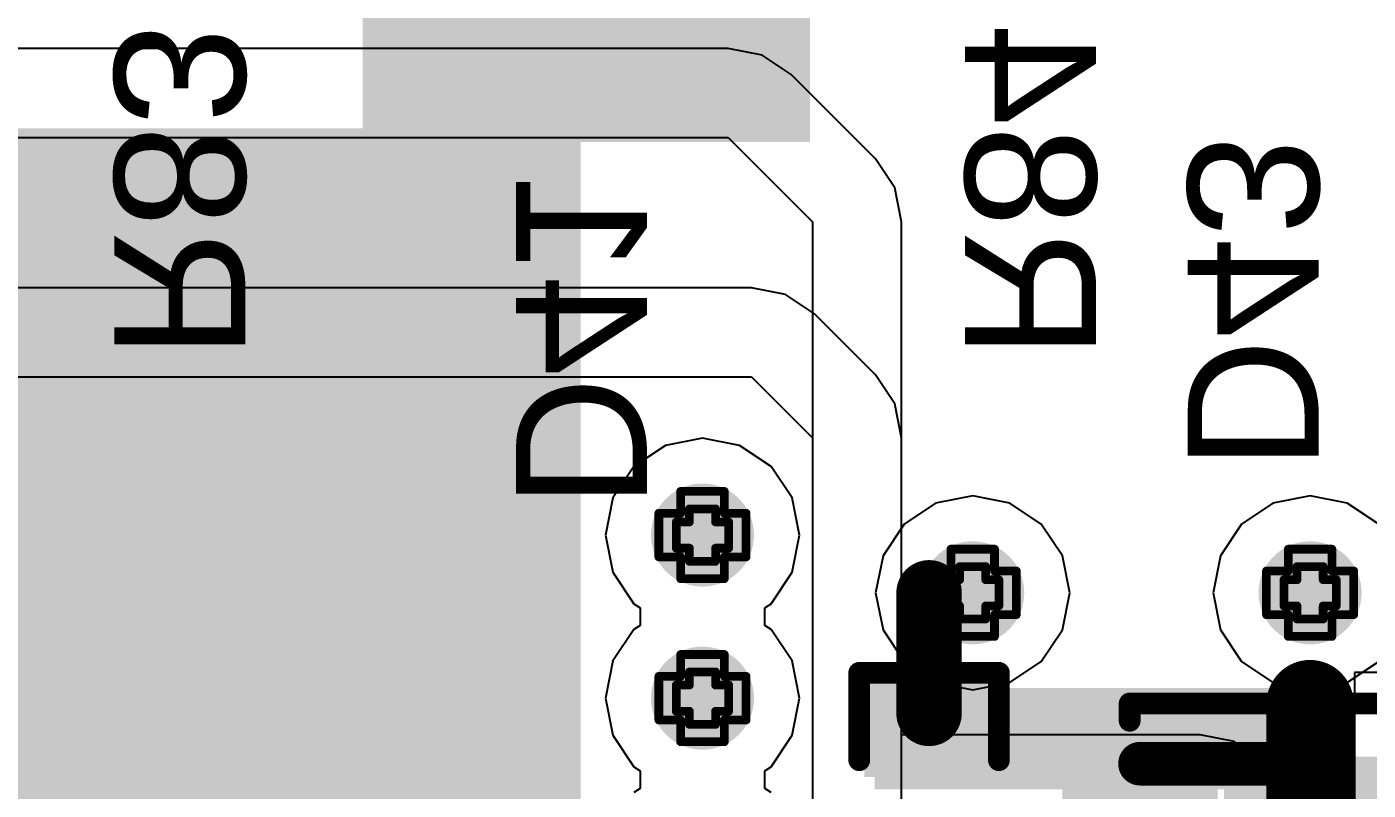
# Model space of a CAD drawing. Header units: inches. Extents: x 0 to 198, y 0 to 199.
# Drawn here: x 0.889 to 1.1963, y 3.9413 to 4.1162 of the extents above; entities that cross this region are included whole.
import ezdxf

# ---------------------------------------------------------------- set-up
doc = ezdxf.new("R2010")
doc.units = ezdxf.units.IN
doc.header["$MEASUREMENT"] = 0
for name, color, linetype in [('Bottom Layer', 5, 'Continuous'), ('Bottom Overlay', 54, 'Continuous'), ('Bottom Paste', 16, 'Continuous'), ('Bottom Solder', 6, 'Continuous'), ('Drill Drawing', 1, 'Continuous'), ('Layer 1', 16, 'Continuous'), ('Layer 2', 76, 'Continuous'), ('Top Layer', 1, 'Continuous'), ('Top Paste', 8, 'Continuous'), ('Top Solder', 216, 'Continuous'), ('Via Holes', 16, 'Continuous')]:
    doc.layers.add(name, color=color, linetype=linetype)
doc.styles.add('Arial', font='', dxfattribs={"height": 0.2})
doc.styles.get('Arial').set_extended_font_data('Arial')

# ---------------------------------------------------------------- blocks, each defined once
blk = doc.blocks.new('BH_18650_B1BA002_19')
at = {"layer": 'Top Layer'}
blk.add_hatch(color=1, dxfattribs=at).paths.add_polyline_path([(-0.30748, 1.7265), (-0.00748, 1.7265), (-0.00748, 1.5265), (-0.30748, 1.5265)])
at = {"layer": 'Top Paste'}
blk.add_hatch(color=8, dxfattribs=at).paths.add_polyline_path([(-0.30748, 1.7265), (-0.00748, 1.7265), (-0.00748, 1.5265), (-0.30748, 1.5265)])
at = {"layer": 'Top Solder'}
blk.add_hatch(color=216, dxfattribs=at).paths.add_polyline_path([(-0.30948, 1.7285), (-0.00548, 1.7285), (-0.00548, 1.5245), (-0.30948, 1.5245)])
blk = doc.blocks.new('8_TDFN_EP__2_2__B_43')
at = {"layer": 'Bottom Layer'}
for points in [[(-0.0252, 0.03543), (-0.0252, 0.02362), (-0.05276, 0.02362), (-0.05276, 0.03543)], [(0.05276, 0.03543), (0.05276, 0.02362), (0.0252, 0.02362), (0.0252, 0.03543)], [(0.01575, 0.02717), (0.01575, -0.02716), (-0.01575, -0.02716), (-0.01575, 0.02717)], [(-0.0252, 0.01575), (-0.0252, 0.00394), (-0.05276, 0.00394), (-0.05276, 0.01575)], [(0.05276, 0.01575), (0.05276, 0.00394), (0.0252, 0.00394), (0.0252, 0.01575)], [(-0.0252, -0.00394), (-0.0252, -0.01575), (-0.05276, -0.01575), (-0.05276, -0.00394)], [(0.05276, -0.00394), (0.05276, -0.01575), (0.0252, -0.01575), (0.0252, -0.00394)], [(-0.0252, -0.02362), (-0.0252, -0.03543), (-0.05276, -0.03543), (-0.05276, -0.02362)], [(0.05276, -0.02362), (0.05276, -0.03543), (0.0252, -0.03543), (0.0252, -0.02362)]]:
    blk.add_hatch(color=5, dxfattribs=at).paths.add_polyline_path(points)
at = {"layer": 'Bottom Paste'}
for points in [[(-0.0252, 0.03543), (-0.0252, 0.02362), (-0.05276, 0.02362), (-0.05276, 0.03543)], [(0.05276, 0.03543), (0.05276, 0.02362), (0.0252, 0.02362), (0.0252, 0.03543)], [(0.01575, 0.02717), (0.01575, -0.02716), (-0.01575, -0.02716), (-0.01575, 0.02717)], [(-0.0252, 0.01575), (-0.0252, 0.00394), (-0.05276, 0.00394), (-0.05276, 0.01575)], [(0.05276, 0.01575), (0.05276, 0.00394), (0.0252, 0.00394), (0.0252, 0.01575)], [(-0.0252, -0.00394), (-0.0252, -0.01575), (-0.05276, -0.01575), (-0.05276, -0.00394)], [(0.05276, -0.00394), (0.05276, -0.01575), (0.0252, -0.01575), (0.0252, -0.00394)], [(-0.0252, -0.02362), (-0.0252, -0.03543), (-0.05276, -0.03543), (-0.05276, -0.02362)], [(0.05276, -0.02362), (0.05276, -0.03543), (0.0252, -0.03543), (0.0252, -0.02362)]]:
    blk.add_hatch(color=16, dxfattribs=at).paths.add_polyline_path(points)
at = {"layer": 'Bottom Solder'}
for points in [[(-0.0212, 0.03943), (-0.0212, 0.01962), (-0.05676, 0.01962), (-0.05676, 0.03943)], [(0.05676, 0.03943), (0.05676, 0.01962), (0.0212, 0.01962), (0.0212, 0.03943)], [(0.01975, 0.03117), (0.01975, -0.03116), (-0.01975, -0.03116), (-0.01975, 0.03117)], [(-0.0212, 0.01975), (-0.0212, -0.00006), (-0.05676, -0.00006), (-0.05676, 0.01975)], [(0.05676, 0.01975), (0.05676, -0.00006), (0.0212, -0.00006), (0.0212, 0.01975)], [(-0.0212, 0.00006), (-0.0212, -0.01975), (-0.05676, -0.01975), (-0.05676, 0.00006)], [(0.05676, 0.00006), (0.05676, -0.01975), (0.0212, -0.01975), (0.0212, 0.00006)], [(-0.0212, -0.01962), (-0.0212, -0.03943), (-0.05676, -0.03943), (-0.05676, -0.01962)], [(0.05676, -0.01962), (0.05676, -0.03943), (0.0212, -0.03943), (0.0212, -0.01962)]]:
    blk.add_hatch(color=6, dxfattribs=at).paths.add_polyline_path(points)
at = {"layer": 'Bottom Overlay'}
for points in [[(-0.04134, 0.03937, 0.005, 0.005, 0), (-0.04134, 0.04331, 0.005, 0.005, 0)], [(-0.04134, 0.04331, 0.005, 0.005, 0), (0.04134, 0.04331, 0.005, 0.005, 0)], [(0.04134, 0.04331, 0.005, 0.005, 0), (0.04134, 0.03937, 0.005, 0.005, 0)], [(-0.06405, -0.02453, 0.005, 0.005, 0), (-0.05905, -0.02953, 0.005, 0.005, 0)], [(-0.06405, -0.02453, 0.005, 0.005, 0), (-0.06405, -0.03453, 0.005, 0.005, 0)], [(-0.06405, -0.03453, 0.005, 0.005, 0), (-0.05905, -0.02953, 0.005, 0.005, 0)], [(-0.04134, -0.04331, 0.005, 0.005, 0), (-0.04134, -0.03937, 0.005, 0.005, 0)], [(0.04134, -0.04331, 0.005, 0.005, 0), (0.04134, -0.03937, 0.005, 0.005, 0)], [(-0.04134, -0.04331, 0.005, 0.005, 0), (0.04134, -0.04331, 0.005, 0.005, 0)]]:
    blk.add_lwpolyline(points, format="xyseb", dxfattribs=at)
for points in [[(-0.04259, 0.04331, 0.0025, 0.0025, 1), (-0.04009, 0.04331, 0.0025, 0.0025, 1)], [(-0.04259, 0.04331, 0.0025, 0.0025, 1), (-0.04009, 0.04331, 0.0025, 0.0025, 1)], [(0.04009, 0.04331, 0.0025, 0.0025, 1), (0.04259, 0.04331, 0.0025, 0.0025, 1)], [(0.04009, 0.04331, 0.0025, 0.0025, 1), (0.04259, 0.04331, 0.0025, 0.0025, 1)], [(-0.04259, 0.03937, 0.0025, 0.0025, 1), (-0.04009, 0.03937, 0.0025, 0.0025, 1)], [(0.04009, 0.03937, 0.0025, 0.0025, 1), (0.04259, 0.03937, 0.0025, 0.0025, 1)], [(-0.0653, -0.02453, 0.0025, 0.0025, 1), (-0.0628, -0.02453, 0.0025, 0.0025, 1)], [(-0.0653, -0.02453, 0.0025, 0.0025, 1), (-0.0628, -0.02453, 0.0025, 0.0025, 1)], [(-0.0603, -0.02953, 0.0025, 0.0025, 1), (-0.0578, -0.02953, 0.0025, 0.0025, 1)], [(-0.0603, -0.02953, 0.0025, 0.0025, 1), (-0.0578, -0.02953, 0.0025, 0.0025, 1)], [(-0.0653, -0.03453, 0.0025, 0.0025, 1), (-0.0628, -0.03453, 0.0025, 0.0025, 1)], [(-0.0653, -0.03453, 0.0025, 0.0025, 1), (-0.0628, -0.03453, 0.0025, 0.0025, 1)], [(-0.04259, -0.03937, 0.0025, 0.0025, 1), (-0.04009, -0.03937, 0.0025, 0.0025, 1)], [(0.04009, -0.03937, 0.0025, 0.0025, 1), (0.04259, -0.03937, 0.0025, 0.0025, 1)], [(-0.04259, -0.04331, 0.0025, 0.0025, 1), (-0.04009, -0.04331, 0.0025, 0.0025, 1)], [(-0.04259, -0.04331, 0.0025, 0.0025, 1), (-0.04009, -0.04331, 0.0025, 0.0025, 1)], [(0.04009, -0.04331, 0.0025, 0.0025, 1), (0.04259, -0.04331, 0.0025, 0.0025, 1)], [(0.04009, -0.04331, 0.0025, 0.0025, 1), (0.04259, -0.04331, 0.0025, 0.0025, 1)]]:
    blk.add_lwpolyline(points, format="xyseb", close=True, dxfattribs=at)
blk = doc.blocks.new('SMB__B_258')
at = {"layer": 'Bottom Layer'}
for points in [[(-0.03543, 0.04724), (-0.03543, -0.04724), (-0.14567, -0.04724), (-0.14567, 0.04724)], [(0.14567, 0.04724), (0.14567, -0.04724), (0.03543, -0.04724), (0.03543, 0.04724)]]:
    blk.add_hatch(color=5, dxfattribs=at).paths.add_polyline_path(points)
at = {"layer": 'Bottom Overlay'}
for points in [[(0.1019, 0.049), (0.1899, 0.049), (0.1899, 0.075), (0.1019, 0.075)], [(0.1469, -0.053), (0.1899, -0.053), (0.1899, 0.065), (0.1469, 0.065)], [(0.1019, -0.075), (0.1899, -0.075), (0.1899, -0.049), (0.1019, -0.049)]]:
    blk.add_hatch(color=54, dxfattribs=at).paths.add_polyline_path(points)
at = {"layer": 'Bottom Paste'}
for points in [[(-0.03543, 0.04724), (-0.03543, -0.04724), (-0.14567, -0.04724), (-0.14567, 0.04724)], [(0.14567, 0.04724), (0.14567, -0.04724), (0.03543, -0.04724), (0.03543, 0.04724)]]:
    blk.add_hatch(color=16, dxfattribs=at).paths.add_polyline_path(points)
at = {"layer": 'Bottom Solder'}
for points in [[(-0.03143, 0.05124), (-0.03143, -0.05124), (-0.14967, -0.05124), (-0.14967, 0.05124)], [(0.14967, 0.05124), (0.14967, -0.05124), (0.03143, -0.05124), (0.03143, 0.05124)]]:
    blk.add_hatch(color=6, dxfattribs=at).paths.add_polyline_path(points)
at = {"layer": 'Bottom Overlay'}
for points in [[(-0.087, 0.073, 0.005, 0.005, 0), (0.102, 0.073, 0.005, 0.005, 0)], [(-0.087, 0.073, 0.005, 0.005, 0), (-0.087, 0.055, 0.005, 0.005, 0)], [(-0.087, -0.055, 0.005, 0.005, 0), (-0.087, -0.073, 0.005, 0.005, 0)], [(-0.087, -0.073, 0.005, 0.005, 0), (0.102, -0.073, 0.005, 0.005, 0)]]:
    blk.add_lwpolyline(points, format="xyseb", dxfattribs=at)
for points in [[(-0.08825, 0.073, 0.0025, 0.0025, 1), (-0.08575, 0.073, 0.0025, 0.0025, 1)], [(-0.08825, 0.073, 0.0025, 0.0025, 1), (-0.08575, 0.073, 0.0025, 0.0025, 1)], [(0.10075, 0.073, 0.0025, 0.0025, 1), (0.10325, 0.073, 0.0025, 0.0025, 1)], [(-0.08825, 0.055, 0.0025, 0.0025, 1), (-0.08575, 0.055, 0.0025, 0.0025, 1)], [(-0.08825, -0.055, 0.0025, 0.0025, 1), (-0.08575, -0.055, 0.0025, 0.0025, 1)], [(-0.08825, -0.073, 0.0025, 0.0025, 1), (-0.08575, -0.073, 0.0025, 0.0025, 1)], [(-0.08825, -0.073, 0.0025, 0.0025, 1), (-0.08575, -0.073, 0.0025, 0.0025, 1)], [(0.10075, -0.073, 0.0025, 0.0025, 1), (0.10325, -0.073, 0.0025, 0.0025, 1)]]:
    blk.add_lwpolyline(points, format="xyseb", close=True, dxfattribs=at)
blk = doc.blocks.new('C___0402_B_333')
at = {"layer": 'Bottom Layer'}
for points in [[(-0.0095, 0.0125), (-0.0095, -0.0125), (-0.0275, -0.0125), (-0.0275, 0.0125)], [(0.0275, 0.0125), (0.0275, -0.0125), (0.0095, -0.0125), (0.0095, 0.0125)]]:
    blk.add_hatch(color=5, dxfattribs=at).paths.add_polyline_path(points)
at = {"layer": 'Bottom Paste'}
for points in [[(-0.0095, 0.0125), (-0.0095, -0.0125), (-0.0275, -0.0125), (-0.0275, 0.0125)], [(0.0275, 0.0125), (0.0275, -0.0125), (0.0095, -0.0125), (0.0095, 0.0125)]]:
    blk.add_hatch(color=16, dxfattribs=at).paths.add_polyline_path(points)
at = {"layer": 'Bottom Solder'}
for points in [[(-0.00714, 0.01486), (-0.00714, -0.01486), (-0.02986, -0.01486), (-0.02986, 0.01486)], [(0.02986, 0.01486), (0.02986, -0.01486), (0.00714, -0.01486), (0.00714, 0.01486)]]:
    blk.add_hatch(color=6, dxfattribs=at).paths.add_polyline_path(points)
at = {"layer": 'Bottom Overlay'}
for points in [[(-0.031, -0.016, 0.005, 0.005, 0), (-0.031, 0.016, 0.005, 0.005, 0)], [(-0.011, 0.016, 0.005, 0.005, 0), (-0.031, 0.016, 0.005, 0.005, 0)], [(0.031, 0.016, 0.005, 0.005, 0), (0.011, 0.016, 0.005, 0.005, 0)], [(0.031, -0.016, 0.005, 0.005, 0), (0.031, 0.016, 0.005, 0.005, 0)], [(-0.011, -0.016, 0.005, 0.005, 0), (-0.031, -0.016, 0.005, 0.005, 0)], [(0.031, -0.016, 0.005, 0.005, 0), (0.011, -0.016, 0.005, 0.005, 0)]]:
    blk.add_lwpolyline(points, format="xyseb", dxfattribs=at)
for points in [[(-0.03225, 0.016, 0.0025, 0.0025, 1), (-0.02975, 0.016, 0.0025, 0.0025, 1)], [(-0.03225, 0.016, 0.0025, 0.0025, 1), (-0.02975, 0.016, 0.0025, 0.0025, 1)], [(-0.01225, 0.016, 0.0025, 0.0025, 1), (-0.00975, 0.016, 0.0025, 0.0025, 1)], [(0.00975, 0.016, 0.0025, 0.0025, 1), (0.01225, 0.016, 0.0025, 0.0025, 1)], [(0.02975, 0.016, 0.0025, 0.0025, 1), (0.03225, 0.016, 0.0025, 0.0025, 1)], [(0.02975, 0.016, 0.0025, 0.0025, 1), (0.03225, 0.016, 0.0025, 0.0025, 1)], [(-0.03225, -0.016, 0.0025, 0.0025, 1), (-0.02975, -0.016, 0.0025, 0.0025, 1)], [(-0.03225, -0.016, 0.0025, 0.0025, 1), (-0.02975, -0.016, 0.0025, 0.0025, 1)], [(-0.01225, -0.016, 0.0025, 0.0025, 1), (-0.00975, -0.016, 0.0025, 0.0025, 1)], [(0.00975, -0.016, 0.0025, 0.0025, 1), (0.01225, -0.016, 0.0025, 0.0025, 1)], [(0.02975, -0.016, 0.0025, 0.0025, 1), (0.03225, -0.016, 0.0025, 0.0025, 1)], [(0.02975, -0.016, 0.0025, 0.0025, 1), (0.03225, -0.016, 0.0025, 0.0025, 1)]]:
    blk.add_lwpolyline(points, format="xyseb", close=True, dxfattribs=at)

msp = doc.modelspace()

# ---------------------------------------------------------------- hatches: boundary and pattern name
at = {"layer": 'Bottom Layer'}
h = msp.add_hatch(color=5, dxfattribs=at)
edge = h.paths.add_edge_path()
edge.add_arc((1.04379, 3.99973), 0.01181, 0, 360)
h = msp.add_hatch(color=5, dxfattribs=at)
edge = h.paths.add_edge_path()
edge.add_arc((1.10571, 3.9865), 0.01181, 0, 360)
h = msp.add_hatch(color=5, dxfattribs=at)
edge = h.paths.add_edge_path()
edge.add_arc((1.18302, 3.9865), 0.01181, 0, 360)
h = msp.add_hatch(color=5, dxfattribs=at)
edge = h.paths.add_edge_path()
edge.add_arc((1.04379, 3.96237), 0.01181, 0, 360)
msp.add_hatch(color=5, dxfattribs=at).paths.add_polyline_path([(1.08321, 3.94144), (1.18066, 3.94144), (1.18066, 3.96466), (1.08321, 3.96466)])
at = {"layer": 'Layer 1'}
h = msp.add_hatch(color=16, dxfattribs=at)
edge = h.paths.add_edge_path()
edge.add_arc((1.04379, 3.99973), 0.01181, 0, 360)
h = msp.add_hatch(color=16, dxfattribs=at)
edge = h.paths.add_edge_path()
edge.add_arc((1.10571, 3.9865), 0.01181, 0, 360)
h = msp.add_hatch(color=16, dxfattribs=at)
edge = h.paths.add_edge_path()
edge.add_arc((1.18302, 3.9865), 0.01181, 0, 360)
h = msp.add_hatch(color=16, dxfattribs=at)
edge = h.paths.add_edge_path()
edge.add_arc((1.04379, 3.96237), 0.01181, 0, 360)
at = {"layer": 'Layer 2'}
h = msp.add_hatch(color=76, dxfattribs=at)
edge = h.paths.add_edge_path()
edge.add_arc((1.04379, 3.99973), 0.01181, 0, 360)
h = msp.add_hatch(color=76, dxfattribs=at)
edge = h.paths.add_edge_path()
edge.add_arc((1.10571, 3.9865), 0.01181, 0, 360)
h = msp.add_hatch(color=76, dxfattribs=at)
edge = h.paths.add_edge_path()
edge.add_arc((1.18302, 3.9865), 0.01181, 0, 360)
h = msp.add_hatch(color=76, dxfattribs=at)
edge = h.paths.add_edge_path()
edge.add_arc((1.04379, 3.96237), 0.01181, 0, 360)
at = {"layer": 'Top Layer'}
h = msp.add_hatch(color=1, dxfattribs=at)
edge = h.paths.add_edge_path()
edge.add_arc((1.04379, 3.99973), 0.01181, 0, 360)
h = msp.add_hatch(color=1, dxfattribs=at)
edge = h.paths.add_edge_path()
edge.add_arc((1.10571, 3.9865), 0.01181, 0, 360)
h = msp.add_hatch(color=1, dxfattribs=at)
edge = h.paths.add_edge_path()
edge.add_arc((1.18302, 3.9865), 0.01181, 0, 360)
h = msp.add_hatch(color=1, dxfattribs=at)
edge = h.paths.add_edge_path()
edge.add_arc((1.04379, 3.96237), 0.01181, 0, 360)
at = {"layer": 'Via Holes'}
h = msp.add_hatch(color=7, dxfattribs=at)
edge = h.paths.add_edge_path()
edge.add_arc((1.04379, 3.99973), 0.00591, 0, 360)
h = msp.add_hatch(color=7, dxfattribs=at)
edge = h.paths.add_edge_path()
edge.add_arc((1.10571, 3.9865), 0.00591, 0, 360)
h = msp.add_hatch(color=7, dxfattribs=at)
edge = h.paths.add_edge_path()
edge.add_arc((1.18302, 3.9865), 0.00591, 0, 360)
h = msp.add_hatch(color=7, dxfattribs=at)
edge = h.paths.add_edge_path()
edge.add_arc((1.04379, 3.96237), 0.00591, 0, 360)

# ---------------------------------------------------------------- linework, layer by layer
at = {"layer": 'Bottom Layer'}
for p, q in [((1.055, 4.05639), (0.36702, 4.05639)), ((1.0628, 4.05484), (1.055, 4.05639)), ((1.06942, 4.05042), (1.0628, 4.05484)), ((1.08342, 4.03642), (1.06942, 4.05042)), ((0.36702, 4.036), (1.055, 4.036)), ((1.055, 4.036), (1.069, 4.022)), ((1.08784, 4.0298), (1.08342, 4.03642)), ((1.08939, 4.022), (1.08784, 4.0298)), ((1.069, 4.022), (1.069, 3.94094)), ((1.08939, 3.95396), (1.08939, 4.022)), ((1.19971, 3.96825), (1.19322, 3.96825)), ((1.19322, 3.96825), (1.19322, 3.92644)), ((1.15783, 3.95396), (1.08939, 3.95396)), ((1.16563, 3.9524), (1.15783, 3.95396)), ((1.17138, 3.94856), (1.16563, 3.9524)), ((1.17283, 3.94856), (1.17138, 3.94856)), ((1.17283, 3.94711), (1.17283, 3.94856)), ((1.17667, 3.94137), (1.17283, 3.94711)), ((1.17822, 3.93356), (1.17667, 3.94137))]:
    msp.add_line(p, q, dxfattribs=at)
for points in [[(1.09571, 3.9865, 0.015, 0.015, 0), (1.09571, 3.95888, 0.015, 0.015, 0)], [(1.18302, 3.87451, 0.02, 0.02, 0), (1.18302, 3.96112, 0.02, 0.02, 0)], [(1.14405, 3.94735, 0.01, 0.01, 0), (1.18066, 3.94734, 0.01, 0.01, 0)]]:
    msp.add_lwpolyline(points, format="xyseb", dxfattribs=at)
for points in [[(1.09196, 3.9865, 0.0075, 0.0075, 1), (1.09946, 3.9865, 0.0075, 0.0075, 1)], [(1.17802, 3.96112, 0.01, 0.01, 1), (1.18802, 3.96112, 0.01, 0.01, 1)], [(1.09196, 3.95888, 0.0075, 0.0075, 1), (1.09946, 3.95888, 0.0075, 0.0075, 1)], [(1.14155, 3.94735, 0.005, 0.005, 1), (1.14655, 3.94735, 0.005, 0.005, 1)], [(1.17816, 3.94734, 0.005, 0.005, 1), (1.18316, 3.94734, 0.005, 0.005, 1)]]:
    msp.add_lwpolyline(points, format="xyseb", close=True, dxfattribs=at)
at = {"layer": 'Drill Drawing'}
for points in [[(1.03879, 4.00473, 0.002, 0.002, 0), (1.03879, 4.00973, 0.002, 0.002, 0)], [(1.03879, 4.00973, 0.002, 0.002, 0), (1.04879, 4.00973, 0.002, 0.002, 0)], [(1.04879, 4.00473, 0.002, 0.002, 0), (1.04879, 4.00973, 0.002, 0.002, 0)], [(1.03379, 3.99473, 0.002, 0.002, 0), (1.03379, 4.00473, 0.002, 0.002, 0)], [(1.03379, 4.00473, 0.002, 0.002, 0), (1.03879, 4.00473, 0.002, 0.002, 0)], [(1.04079, 4.00273, 0.002, 0.002, 0), (1.04079, 4.00573, 0.002, 0.002, 0)], [(1.04079, 4.00573, 0.002, 0.002, 0), (1.04679, 4.00573, 0.002, 0.002, 0)], [(1.04679, 4.00273, 0.002, 0.002, 0), (1.04679, 4.00573, 0.002, 0.002, 0)], [(1.04879, 4.00473, 0.002, 0.002, 0), (1.05379, 4.00473, 0.002, 0.002, 0)], [(1.05379, 3.99473, 0.002, 0.002, 0), (1.05379, 4.00473, 0.002, 0.002, 0)], [(1.03779, 3.99673, 0.002, 0.002, 0), (1.03779, 4.00273, 0.002, 0.002, 0)], [(1.03779, 4.00273, 0.002, 0.002, 0), (1.04079, 4.00273, 0.002, 0.002, 0)], [(1.04679, 4.00273, 0.002, 0.002, 0), (1.04979, 4.00273, 0.002, 0.002, 0)], [(1.04979, 3.99673, 0.002, 0.002, 0), (1.04979, 4.00273, 0.002, 0.002, 0)], [(1.03379, 3.99473, 0.002, 0.002, 0), (1.03879, 3.99473, 0.002, 0.002, 0)], [(1.03779, 3.99673, 0.002, 0.002, 0), (1.04079, 3.99673, 0.002, 0.002, 0)], [(1.03879, 3.98973, 0.002, 0.002, 0), (1.03879, 3.99473, 0.002, 0.002, 0)], [(1.04079, 3.99373, 0.002, 0.002, 0), (1.04079, 3.99673, 0.002, 0.002, 0)], [(1.04679, 3.99673, 0.002, 0.002, 0), (1.04979, 3.99673, 0.002, 0.002, 0)], [(1.04679, 3.99373, 0.002, 0.002, 0), (1.04679, 3.99673, 0.002, 0.002, 0)], [(1.04879, 3.99473, 0.002, 0.002, 0), (1.05379, 3.99473, 0.002, 0.002, 0)], [(1.04879, 3.98973, 0.002, 0.002, 0), (1.04879, 3.99473, 0.002, 0.002, 0)], [(1.10071, 3.9915, 0.002, 0.002, 0), (1.10071, 3.9965, 0.002, 0.002, 0)], [(1.10071, 3.9965, 0.002, 0.002, 0), (1.11071, 3.9965, 0.002, 0.002, 0)], [(1.11071, 3.9915, 0.002, 0.002, 0), (1.11071, 3.9965, 0.002, 0.002, 0)], [(1.17802, 3.9915, 0.002, 0.002, 0), (1.17802, 3.9965, 0.002, 0.002, 0)], [(1.17802, 3.9965, 0.002, 0.002, 0), (1.18802, 3.9965, 0.002, 0.002, 0)], [(1.18802, 3.9915, 0.002, 0.002, 0), (1.18802, 3.9965, 0.002, 0.002, 0)], [(1.04079, 3.99373, 0.002, 0.002, 0), (1.04679, 3.99373, 0.002, 0.002, 0)], [(1.10271, 3.9895, 0.002, 0.002, 0), (1.10271, 3.9925, 0.002, 0.002, 0)], [(1.10271, 3.9925, 0.002, 0.002, 0), (1.10871, 3.9925, 0.002, 0.002, 0)], [(1.10871, 3.9895, 0.002, 0.002, 0), (1.10871, 3.9925, 0.002, 0.002, 0)], [(1.18002, 3.9895, 0.002, 0.002, 0), (1.18002, 3.9925, 0.002, 0.002, 0)], [(1.18002, 3.9925, 0.002, 0.002, 0), (1.18602, 3.9925, 0.002, 0.002, 0)], [(1.18602, 3.9895, 0.002, 0.002, 0), (1.18602, 3.9925, 0.002, 0.002, 0)], [(1.03879, 3.98973, 0.002, 0.002, 0), (1.04879, 3.98973, 0.002, 0.002, 0)], [(1.09571, 3.9815, 0.002, 0.002, 0), (1.09571, 3.9915, 0.002, 0.002, 0)], [(1.09571, 3.9915, 0.002, 0.002, 0), (1.10071, 3.9915, 0.002, 0.002, 0)], [(1.09971, 3.9835, 0.002, 0.002, 0), (1.09971, 3.9895, 0.002, 0.002, 0)], [(1.09971, 3.9895, 0.002, 0.002, 0), (1.10271, 3.9895, 0.002, 0.002, 0)], [(1.10871, 3.9895, 0.002, 0.002, 0), (1.11171, 3.9895, 0.002, 0.002, 0)], [(1.11071, 3.9915, 0.002, 0.002, 0), (1.11571, 3.9915, 0.002, 0.002, 0)], [(1.11171, 3.9835, 0.002, 0.002, 0), (1.11171, 3.9895, 0.002, 0.002, 0)], [(1.11571, 3.9815, 0.002, 0.002, 0), (1.11571, 3.9915, 0.002, 0.002, 0)], [(1.17302, 3.9815, 0.002, 0.002, 0), (1.17302, 3.9915, 0.002, 0.002, 0)], [(1.17302, 3.9915, 0.002, 0.002, 0), (1.17802, 3.9915, 0.002, 0.002, 0)], [(1.17702, 3.9835, 0.002, 0.002, 0), (1.17702, 3.9895, 0.002, 0.002, 0)], [(1.17702, 3.9895, 0.002, 0.002, 0), (1.18002, 3.9895, 0.002, 0.002, 0)], [(1.18602, 3.9895, 0.002, 0.002, 0), (1.18902, 3.9895, 0.002, 0.002, 0)], [(1.18802, 3.9915, 0.002, 0.002, 0), (1.19302, 3.9915, 0.002, 0.002, 0)], [(1.18902, 3.9835, 0.002, 0.002, 0), (1.18902, 3.9895, 0.002, 0.002, 0)], [(1.19302, 3.9815, 0.002, 0.002, 0), (1.19302, 3.9915, 0.002, 0.002, 0)], [(1.09971, 3.9835, 0.002, 0.002, 0), (1.10271, 3.9835, 0.002, 0.002, 0)], [(1.10271, 3.9805, 0.002, 0.002, 0), (1.10271, 3.9835, 0.002, 0.002, 0)], [(1.10871, 3.9835, 0.002, 0.002, 0), (1.11171, 3.9835, 0.002, 0.002, 0)], [(1.10871, 3.9805, 0.002, 0.002, 0), (1.10871, 3.9835, 0.002, 0.002, 0)], [(1.17702, 3.9835, 0.002, 0.002, 0), (1.18002, 3.9835, 0.002, 0.002, 0)], [(1.18002, 3.9805, 0.002, 0.002, 0), (1.18002, 3.9835, 0.002, 0.002, 0)], [(1.18602, 3.9835, 0.002, 0.002, 0), (1.18902, 3.9835, 0.002, 0.002, 0)], [(1.18602, 3.9805, 0.002, 0.002, 0), (1.18602, 3.9835, 0.002, 0.002, 0)], [(1.09571, 3.9815, 0.002, 0.002, 0), (1.10071, 3.9815, 0.002, 0.002, 0)], [(1.10071, 3.9765, 0.002, 0.002, 0), (1.10071, 3.9815, 0.002, 0.002, 0)], [(1.10271, 3.9805, 0.002, 0.002, 0), (1.10871, 3.9805, 0.002, 0.002, 0)], [(1.11071, 3.9815, 0.002, 0.002, 0), (1.11571, 3.9815, 0.002, 0.002, 0)], [(1.11071, 3.9765, 0.002, 0.002, 0), (1.11071, 3.9815, 0.002, 0.002, 0)], [(1.17302, 3.9815, 0.002, 0.002, 0), (1.17802, 3.9815, 0.002, 0.002, 0)], [(1.17802, 3.9765, 0.002, 0.002, 0), (1.17802, 3.9815, 0.002, 0.002, 0)], [(1.18002, 3.9805, 0.002, 0.002, 0), (1.18602, 3.9805, 0.002, 0.002, 0)], [(1.18802, 3.9815, 0.002, 0.002, 0), (1.19302, 3.9815, 0.002, 0.002, 0)], [(1.18802, 3.9765, 0.002, 0.002, 0), (1.18802, 3.9815, 0.002, 0.002, 0)], [(1.10071, 3.9765, 0.002, 0.002, 0), (1.11071, 3.9765, 0.002, 0.002, 0)], [(1.17802, 3.9765, 0.002, 0.002, 0), (1.18802, 3.9765, 0.002, 0.002, 0)], [(1.03879, 3.96737, 0.002, 0.002, 0), (1.03879, 3.97237, 0.002, 0.002, 0)], [(1.03879, 3.97237, 0.002, 0.002, 0), (1.04879, 3.97237, 0.002, 0.002, 0)], [(1.04879, 3.96737, 0.002, 0.002, 0), (1.04879, 3.97237, 0.002, 0.002, 0)], [(1.03379, 3.95737, 0.002, 0.002, 0), (1.03379, 3.96737, 0.002, 0.002, 0)], [(1.03379, 3.96737, 0.002, 0.002, 0), (1.03879, 3.96737, 0.002, 0.002, 0)], [(1.04079, 3.96537, 0.002, 0.002, 0), (1.04079, 3.96837, 0.002, 0.002, 0)], [(1.04079, 3.96837, 0.002, 0.002, 0), (1.04679, 3.96837, 0.002, 0.002, 0)], [(1.04679, 3.96537, 0.002, 0.002, 0), (1.04679, 3.96837, 0.002, 0.002, 0)], [(1.04879, 3.96737, 0.002, 0.002, 0), (1.05379, 3.96737, 0.002, 0.002, 0)], [(1.05379, 3.95737, 0.002, 0.002, 0), (1.05379, 3.96737, 0.002, 0.002, 0)], [(1.03779, 3.95937, 0.002, 0.002, 0), (1.03779, 3.96537, 0.002, 0.002, 0)], [(1.03779, 3.96537, 0.002, 0.002, 0), (1.04079, 3.96537, 0.002, 0.002, 0)], [(1.04679, 3.96537, 0.002, 0.002, 0), (1.04979, 3.96537, 0.002, 0.002, 0)], [(1.04979, 3.95937, 0.002, 0.002, 0), (1.04979, 3.96537, 0.002, 0.002, 0)], [(1.03779, 3.95937, 0.002, 0.002, 0), (1.04079, 3.95937, 0.002, 0.002, 0)], [(1.04079, 3.95637, 0.002, 0.002, 0), (1.04079, 3.95937, 0.002, 0.002, 0)], [(1.04679, 3.95937, 0.002, 0.002, 0), (1.04979, 3.95937, 0.002, 0.002, 0)], [(1.04679, 3.95637, 0.002, 0.002, 0), (1.04679, 3.95937, 0.002, 0.002, 0)], [(1.03379, 3.95737, 0.002, 0.002, 0), (1.03879, 3.95737, 0.002, 0.002, 0)], [(1.03879, 3.95237, 0.002, 0.002, 0), (1.03879, 3.95737, 0.002, 0.002, 0)], [(1.04079, 3.95637, 0.002, 0.002, 0), (1.04679, 3.95637, 0.002, 0.002, 0)], [(1.04879, 3.95737, 0.002, 0.002, 0), (1.05379, 3.95737, 0.002, 0.002, 0)], [(1.04879, 3.95237, 0.002, 0.002, 0), (1.04879, 3.95737, 0.002, 0.002, 0)], [(1.03879, 3.95237, 0.002, 0.002, 0), (1.04879, 3.95237, 0.002, 0.002, 0)]]:
    msp.add_lwpolyline(points, format="xyseb", dxfattribs=at)
for points in [[(1.03829, 4.00973, 0.001, 0.001, 1), (1.03929, 4.00973, 0.001, 0.001, 1)], [(1.03829, 4.00973, 0.001, 0.001, 1), (1.03929, 4.00973, 0.001, 0.001, 1)], [(1.04829, 4.00973, 0.001, 0.001, 1), (1.04929, 4.00973, 0.001, 0.001, 1)], [(1.04829, 4.00973, 0.001, 0.001, 1), (1.04929, 4.00973, 0.001, 0.001, 1)], [(1.03329, 4.00473, 0.001, 0.001, 1), (1.03429, 4.00473, 0.001, 0.001, 1)], [(1.03329, 4.00473, 0.001, 0.001, 1), (1.03429, 4.00473, 0.001, 0.001, 1)], [(1.03829, 4.00473, 0.001, 0.001, 1), (1.03929, 4.00473, 0.001, 0.001, 1)], [(1.03829, 4.00473, 0.001, 0.001, 1), (1.03929, 4.00473, 0.001, 0.001, 1)], [(1.04029, 4.00573, 0.001, 0.001, 1), (1.04129, 4.00573, 0.001, 0.001, 1)], [(1.04029, 4.00573, 0.001, 0.001, 1), (1.04129, 4.00573, 0.001, 0.001, 1)], [(1.04629, 4.00573, 0.001, 0.001, 1), (1.04729, 4.00573, 0.001, 0.001, 1)], [(1.04629, 4.00573, 0.001, 0.001, 1), (1.04729, 4.00573, 0.001, 0.001, 1)], [(1.04829, 4.00473, 0.001, 0.001, 1), (1.04929, 4.00473, 0.001, 0.001, 1)], [(1.04829, 4.00473, 0.001, 0.001, 1), (1.04929, 4.00473, 0.001, 0.001, 1)], [(1.05329, 4.00473, 0.001, 0.001, 1), (1.05429, 4.00473, 0.001, 0.001, 1)], [(1.05329, 4.00473, 0.001, 0.001, 1), (1.05429, 4.00473, 0.001, 0.001, 1)], [(1.03729, 4.00273, 0.001, 0.001, 1), (1.03829, 4.00273, 0.001, 0.001, 1)], [(1.03729, 4.00273, 0.001, 0.001, 1), (1.03829, 4.00273, 0.001, 0.001, 1)], [(1.04029, 4.00273, 0.001, 0.001, 1), (1.04129, 4.00273, 0.001, 0.001, 1)], [(1.04029, 4.00273, 0.001, 0.001, 1), (1.04129, 4.00273, 0.001, 0.001, 1)], [(1.04629, 4.00273, 0.001, 0.001, 1), (1.04729, 4.00273, 0.001, 0.001, 1)], [(1.04629, 4.00273, 0.001, 0.001, 1), (1.04729, 4.00273, 0.001, 0.001, 1)], [(1.04929, 4.00273, 0.001, 0.001, 1), (1.05029, 4.00273, 0.001, 0.001, 1)], [(1.04929, 4.00273, 0.001, 0.001, 1), (1.05029, 4.00273, 0.001, 0.001, 1)], [(1.03329, 3.99473, 0.001, 0.001, 1), (1.03429, 3.99473, 0.001, 0.001, 1)], [(1.03329, 3.99473, 0.001, 0.001, 1), (1.03429, 3.99473, 0.001, 0.001, 1)], [(1.03729, 3.99673, 0.001, 0.001, 1), (1.03829, 3.99673, 0.001, 0.001, 1)], [(1.03729, 3.99673, 0.001, 0.001, 1), (1.03829, 3.99673, 0.001, 0.001, 1)], [(1.03829, 3.99473, 0.001, 0.001, 1), (1.03929, 3.99473, 0.001, 0.001, 1)], [(1.03829, 3.99473, 0.001, 0.001, 1), (1.03929, 3.99473, 0.001, 0.001, 1)], [(1.04029, 3.99673, 0.001, 0.001, 1), (1.04129, 3.99673, 0.001, 0.001, 1)], [(1.04029, 3.99673, 0.001, 0.001, 1), (1.04129, 3.99673, 0.001, 0.001, 1)], [(1.04629, 3.99673, 0.001, 0.001, 1), (1.04729, 3.99673, 0.001, 0.001, 1)], [(1.04629, 3.99673, 0.001, 0.001, 1), (1.04729, 3.99673, 0.001, 0.001, 1)], [(1.04829, 3.99473, 0.001, 0.001, 1), (1.04929, 3.99473, 0.001, 0.001, 1)], [(1.04829, 3.99473, 0.001, 0.001, 1), (1.04929, 3.99473, 0.001, 0.001, 1)], [(1.04929, 3.99673, 0.001, 0.001, 1), (1.05029, 3.99673, 0.001, 0.001, 1)], [(1.04929, 3.99673, 0.001, 0.001, 1), (1.05029, 3.99673, 0.001, 0.001, 1)], [(1.05329, 3.99473, 0.001, 0.001, 1), (1.05429, 3.99473, 0.001, 0.001, 1)], [(1.05329, 3.99473, 0.001, 0.001, 1), (1.05429, 3.99473, 0.001, 0.001, 1)], [(1.10021, 3.9965, 0.001, 0.001, 1), (1.10121, 3.9965, 0.001, 0.001, 1)], [(1.10021, 3.9965, 0.001, 0.001, 1), (1.10121, 3.9965, 0.001, 0.001, 1)], [(1.11021, 3.9965, 0.001, 0.001, 1), (1.11121, 3.9965, 0.001, 0.001, 1)], [(1.11021, 3.9965, 0.001, 0.001, 1), (1.11121, 3.9965, 0.001, 0.001, 1)], [(1.17752, 3.9965, 0.001, 0.001, 1), (1.17852, 3.9965, 0.001, 0.001, 1)], [(1.17752, 3.9965, 0.001, 0.001, 1), (1.17852, 3.9965, 0.001, 0.001, 1)], [(1.18752, 3.9965, 0.001, 0.001, 1), (1.18852, 3.9965, 0.001, 0.001, 1)], [(1.18752, 3.9965, 0.001, 0.001, 1), (1.18852, 3.9965, 0.001, 0.001, 1)], [(1.04029, 3.99373, 0.001, 0.001, 1), (1.04129, 3.99373, 0.001, 0.001, 1)], [(1.04029, 3.99373, 0.001, 0.001, 1), (1.04129, 3.99373, 0.001, 0.001, 1)], [(1.04629, 3.99373, 0.001, 0.001, 1), (1.04729, 3.99373, 0.001, 0.001, 1)], [(1.04629, 3.99373, 0.001, 0.001, 1), (1.04729, 3.99373, 0.001, 0.001, 1)], [(1.10221, 3.9925, 0.001, 0.001, 1), (1.10321, 3.9925, 0.001, 0.001, 1)], [(1.10221, 3.9925, 0.001, 0.001, 1), (1.10321, 3.9925, 0.001, 0.001, 1)], [(1.10821, 3.9925, 0.001, 0.001, 1), (1.10921, 3.9925, 0.001, 0.001, 1)], [(1.10821, 3.9925, 0.001, 0.001, 1), (1.10921, 3.9925, 0.001, 0.001, 1)], [(1.17952, 3.9925, 0.001, 0.001, 1), (1.18052, 3.9925, 0.001, 0.001, 1)], [(1.17952, 3.9925, 0.001, 0.001, 1), (1.18052, 3.9925, 0.001, 0.001, 1)], [(1.18552, 3.9925, 0.001, 0.001, 1), (1.18652, 3.9925, 0.001, 0.001, 1)], [(1.18552, 3.9925, 0.001, 0.001, 1), (1.18652, 3.9925, 0.001, 0.001, 1)], [(1.03829, 3.98973, 0.001, 0.001, 1), (1.03929, 3.98973, 0.001, 0.001, 1)], [(1.03829, 3.98973, 0.001, 0.001, 1), (1.03929, 3.98973, 0.001, 0.001, 1)], [(1.04829, 3.98973, 0.001, 0.001, 1), (1.04929, 3.98973, 0.001, 0.001, 1)], [(1.04829, 3.98973, 0.001, 0.001, 1), (1.04929, 3.98973, 0.001, 0.001, 1)], [(1.09521, 3.9915, 0.001, 0.001, 1), (1.09621, 3.9915, 0.001, 0.001, 1)], [(1.09521, 3.9915, 0.001, 0.001, 1), (1.09621, 3.9915, 0.001, 0.001, 1)], [(1.09921, 3.9895, 0.001, 0.001, 1), (1.10021, 3.9895, 0.001, 0.001, 1)], [(1.09921, 3.9895, 0.001, 0.001, 1), (1.10021, 3.9895, 0.001, 0.001, 1)], [(1.10021, 3.9915, 0.001, 0.001, 1), (1.10121, 3.9915, 0.001, 0.001, 1)], [(1.10021, 3.9915, 0.001, 0.001, 1), (1.10121, 3.9915, 0.001, 0.001, 1)], [(1.10221, 3.9895, 0.001, 0.001, 1), (1.10321, 3.9895, 0.001, 0.001, 1)], [(1.10221, 3.9895, 0.001, 0.001, 1), (1.10321, 3.9895, 0.001, 0.001, 1)], [(1.10821, 3.9895, 0.001, 0.001, 1), (1.10921, 3.9895, 0.001, 0.001, 1)], [(1.10821, 3.9895, 0.001, 0.001, 1), (1.10921, 3.9895, 0.001, 0.001, 1)], [(1.11021, 3.9915, 0.001, 0.001, 1), (1.11121, 3.9915, 0.001, 0.001, 1)], [(1.11021, 3.9915, 0.001, 0.001, 1), (1.11121, 3.9915, 0.001, 0.001, 1)], [(1.11121, 3.9895, 0.001, 0.001, 1), (1.11221, 3.9895, 0.001, 0.001, 1)], [(1.11121, 3.9895, 0.001, 0.001, 1), (1.11221, 3.9895, 0.001, 0.001, 1)], [(1.11521, 3.9915, 0.001, 0.001, 1), (1.11621, 3.9915, 0.001, 0.001, 1)], [(1.11521, 3.9915, 0.001, 0.001, 1), (1.11621, 3.9915, 0.001, 0.001, 1)], [(1.17252, 3.9915, 0.001, 0.001, 1), (1.17352, 3.9915, 0.001, 0.001, 1)], [(1.17252, 3.9915, 0.001, 0.001, 1), (1.17352, 3.9915, 0.001, 0.001, 1)], [(1.17652, 3.9895, 0.001, 0.001, 1), (1.17752, 3.9895, 0.001, 0.001, 1)], [(1.17652, 3.9895, 0.001, 0.001, 1), (1.17752, 3.9895, 0.001, 0.001, 1)], [(1.17752, 3.9915, 0.001, 0.001, 1), (1.17852, 3.9915, 0.001, 0.001, 1)], [(1.17752, 3.9915, 0.001, 0.001, 1), (1.17852, 3.9915, 0.001, 0.001, 1)], [(1.17952, 3.9895, 0.001, 0.001, 1), (1.18052, 3.9895, 0.001, 0.001, 1)], [(1.17952, 3.9895, 0.001, 0.001, 1), (1.18052, 3.9895, 0.001, 0.001, 1)], [(1.18552, 3.9895, 0.001, 0.001, 1), (1.18652, 3.9895, 0.001, 0.001, 1)], [(1.18552, 3.9895, 0.001, 0.001, 1), (1.18652, 3.9895, 0.001, 0.001, 1)], [(1.18752, 3.9915, 0.001, 0.001, 1), (1.18852, 3.9915, 0.001, 0.001, 1)], [(1.18752, 3.9915, 0.001, 0.001, 1), (1.18852, 3.9915, 0.001, 0.001, 1)], [(1.18852, 3.9895, 0.001, 0.001, 1), (1.18952, 3.9895, 0.001, 0.001, 1)], [(1.18852, 3.9895, 0.001, 0.001, 1), (1.18952, 3.9895, 0.001, 0.001, 1)], [(1.19252, 3.9915, 0.001, 0.001, 1), (1.19352, 3.9915, 0.001, 0.001, 1)], [(1.19252, 3.9915, 0.001, 0.001, 1), (1.19352, 3.9915, 0.001, 0.001, 1)], [(1.09921, 3.9835, 0.001, 0.001, 1), (1.10021, 3.9835, 0.001, 0.001, 1)], [(1.09921, 3.9835, 0.001, 0.001, 1), (1.10021, 3.9835, 0.001, 0.001, 1)], [(1.10221, 3.9835, 0.001, 0.001, 1), (1.10321, 3.9835, 0.001, 0.001, 1)], [(1.10221, 3.9835, 0.001, 0.001, 1), (1.10321, 3.9835, 0.001, 0.001, 1)], [(1.10821, 3.9835, 0.001, 0.001, 1), (1.10921, 3.9835, 0.001, 0.001, 1)], [(1.10821, 3.9835, 0.001, 0.001, 1), (1.10921, 3.9835, 0.001, 0.001, 1)], [(1.11121, 3.9835, 0.001, 0.001, 1), (1.11221, 3.9835, 0.001, 0.001, 1)], [(1.11121, 3.9835, 0.001, 0.001, 1), (1.11221, 3.9835, 0.001, 0.001, 1)], [(1.17652, 3.9835, 0.001, 0.001, 1), (1.17752, 3.9835, 0.001, 0.001, 1)], [(1.17652, 3.9835, 0.001, 0.001, 1), (1.17752, 3.9835, 0.001, 0.001, 1)], [(1.17952, 3.9835, 0.001, 0.001, 1), (1.18052, 3.9835, 0.001, 0.001, 1)], [(1.17952, 3.9835, 0.001, 0.001, 1), (1.18052, 3.9835, 0.001, 0.001, 1)], [(1.18552, 3.9835, 0.001, 0.001, 1), (1.18652, 3.9835, 0.001, 0.001, 1)], [(1.18552, 3.9835, 0.001, 0.001, 1), (1.18652, 3.9835, 0.001, 0.001, 1)], [(1.18852, 3.9835, 0.001, 0.001, 1), (1.18952, 3.9835, 0.001, 0.001, 1)], [(1.18852, 3.9835, 0.001, 0.001, 1), (1.18952, 3.9835, 0.001, 0.001, 1)], [(1.09521, 3.9815, 0.001, 0.001, 1), (1.09621, 3.9815, 0.001, 0.001, 1)], [(1.09521, 3.9815, 0.001, 0.001, 1), (1.09621, 3.9815, 0.001, 0.001, 1)], [(1.10021, 3.9815, 0.001, 0.001, 1), (1.10121, 3.9815, 0.001, 0.001, 1)], [(1.10021, 3.9815, 0.001, 0.001, 1), (1.10121, 3.9815, 0.001, 0.001, 1)], [(1.10221, 3.9805, 0.001, 0.001, 1), (1.10321, 3.9805, 0.001, 0.001, 1)], [(1.10221, 3.9805, 0.001, 0.001, 1), (1.10321, 3.9805, 0.001, 0.001, 1)], [(1.10821, 3.9805, 0.001, 0.001, 1), (1.10921, 3.9805, 0.001, 0.001, 1)], [(1.10821, 3.9805, 0.001, 0.001, 1), (1.10921, 3.9805, 0.001, 0.001, 1)], [(1.11021, 3.9815, 0.001, 0.001, 1), (1.11121, 3.9815, 0.001, 0.001, 1)], [(1.11021, 3.9815, 0.001, 0.001, 1), (1.11121, 3.9815, 0.001, 0.001, 1)], [(1.11521, 3.9815, 0.001, 0.001, 1), (1.11621, 3.9815, 0.001, 0.001, 1)], [(1.11521, 3.9815, 0.001, 0.001, 1), (1.11621, 3.9815, 0.001, 0.001, 1)], [(1.17252, 3.9815, 0.001, 0.001, 1), (1.17352, 3.9815, 0.001, 0.001, 1)], [(1.17252, 3.9815, 0.001, 0.001, 1), (1.17352, 3.9815, 0.001, 0.001, 1)], [(1.17752, 3.9815, 0.001, 0.001, 1), (1.17852, 3.9815, 0.001, 0.001, 1)], [(1.17752, 3.9815, 0.001, 0.001, 1), (1.17852, 3.9815, 0.001, 0.001, 1)], [(1.17952, 3.9805, 0.001, 0.001, 1), (1.18052, 3.9805, 0.001, 0.001, 1)], [(1.17952, 3.9805, 0.001, 0.001, 1), (1.18052, 3.9805, 0.001, 0.001, 1)], [(1.18552, 3.9805, 0.001, 0.001, 1), (1.18652, 3.9805, 0.001, 0.001, 1)], [(1.18552, 3.9805, 0.001, 0.001, 1), (1.18652, 3.9805, 0.001, 0.001, 1)], [(1.18752, 3.9815, 0.001, 0.001, 1), (1.18852, 3.9815, 0.001, 0.001, 1)], [(1.18752, 3.9815, 0.001, 0.001, 1), (1.18852, 3.9815, 0.001, 0.001, 1)], [(1.19252, 3.9815, 0.001, 0.001, 1), (1.19352, 3.9815, 0.001, 0.001, 1)], [(1.19252, 3.9815, 0.001, 0.001, 1), (1.19352, 3.9815, 0.001, 0.001, 1)], [(1.10021, 3.9765, 0.001, 0.001, 1), (1.10121, 3.9765, 0.001, 0.001, 1)], [(1.10021, 3.9765, 0.001, 0.001, 1), (1.10121, 3.9765, 0.001, 0.001, 1)], [(1.11021, 3.9765, 0.001, 0.001, 1), (1.11121, 3.9765, 0.001, 0.001, 1)], [(1.11021, 3.9765, 0.001, 0.001, 1), (1.11121, 3.9765, 0.001, 0.001, 1)], [(1.17752, 3.9765, 0.001, 0.001, 1), (1.17852, 3.9765, 0.001, 0.001, 1)], [(1.17752, 3.9765, 0.001, 0.001, 1), (1.17852, 3.9765, 0.001, 0.001, 1)], [(1.18752, 3.9765, 0.001, 0.001, 1), (1.18852, 3.9765, 0.001, 0.001, 1)], [(1.18752, 3.9765, 0.001, 0.001, 1), (1.18852, 3.9765, 0.001, 0.001, 1)], [(1.03829, 3.97237, 0.001, 0.001, 1), (1.03929, 3.97237, 0.001, 0.001, 1)], [(1.03829, 3.97237, 0.001, 0.001, 1), (1.03929, 3.97237, 0.001, 0.001, 1)], [(1.04829, 3.97237, 0.001, 0.001, 1), (1.04929, 3.97237, 0.001, 0.001, 1)], [(1.04829, 3.97237, 0.001, 0.001, 1), (1.04929, 3.97237, 0.001, 0.001, 1)], [(1.03329, 3.96737, 0.001, 0.001, 1), (1.03429, 3.96737, 0.001, 0.001, 1)], [(1.03329, 3.96737, 0.001, 0.001, 1), (1.03429, 3.96737, 0.001, 0.001, 1)], [(1.03829, 3.96737, 0.001, 0.001, 1), (1.03929, 3.96737, 0.001, 0.001, 1)], [(1.03829, 3.96737, 0.001, 0.001, 1), (1.03929, 3.96737, 0.001, 0.001, 1)], [(1.04029, 3.96837, 0.001, 0.001, 1), (1.04129, 3.96837, 0.001, 0.001, 1)], [(1.04029, 3.96837, 0.001, 0.001, 1), (1.04129, 3.96837, 0.001, 0.001, 1)], [(1.04629, 3.96837, 0.001, 0.001, 1), (1.04729, 3.96837, 0.001, 0.001, 1)], [(1.04629, 3.96837, 0.001, 0.001, 1), (1.04729, 3.96837, 0.001, 0.001, 1)], [(1.04829, 3.96737, 0.001, 0.001, 1), (1.04929, 3.96737, 0.001, 0.001, 1)], [(1.04829, 3.96737, 0.001, 0.001, 1), (1.04929, 3.96737, 0.001, 0.001, 1)], [(1.05329, 3.96737, 0.001, 0.001, 1), (1.05429, 3.96737, 0.001, 0.001, 1)], [(1.05329, 3.96737, 0.001, 0.001, 1), (1.05429, 3.96737, 0.001, 0.001, 1)], [(1.03729, 3.96537, 0.001, 0.001, 1), (1.03829, 3.96537, 0.001, 0.001, 1)], [(1.03729, 3.96537, 0.001, 0.001, 1), (1.03829, 3.96537, 0.001, 0.001, 1)], [(1.04029, 3.96537, 0.001, 0.001, 1), (1.04129, 3.96537, 0.001, 0.001, 1)], [(1.04029, 3.96537, 0.001, 0.001, 1), (1.04129, 3.96537, 0.001, 0.001, 1)], [(1.04629, 3.96537, 0.001, 0.001, 1), (1.04729, 3.96537, 0.001, 0.001, 1)], [(1.04629, 3.96537, 0.001, 0.001, 1), (1.04729, 3.96537, 0.001, 0.001, 1)], [(1.04929, 3.96537, 0.001, 0.001, 1), (1.05029, 3.96537, 0.001, 0.001, 1)], [(1.04929, 3.96537, 0.001, 0.001, 1), (1.05029, 3.96537, 0.001, 0.001, 1)], [(1.03729, 3.95937, 0.001, 0.001, 1), (1.03829, 3.95937, 0.001, 0.001, 1)], [(1.03729, 3.95937, 0.001, 0.001, 1), (1.03829, 3.95937, 0.001, 0.001, 1)], [(1.04029, 3.95937, 0.001, 0.001, 1), (1.04129, 3.95937, 0.001, 0.001, 1)], [(1.04029, 3.95937, 0.001, 0.001, 1), (1.04129, 3.95937, 0.001, 0.001, 1)], [(1.04629, 3.95937, 0.001, 0.001, 1), (1.04729, 3.95937, 0.001, 0.001, 1)], [(1.04629, 3.95937, 0.001, 0.001, 1), (1.04729, 3.95937, 0.001, 0.001, 1)], [(1.04929, 3.95937, 0.001, 0.001, 1), (1.05029, 3.95937, 0.001, 0.001, 1)], [(1.04929, 3.95937, 0.001, 0.001, 1), (1.05029, 3.95937, 0.001, 0.001, 1)], [(1.03329, 3.95737, 0.001, 0.001, 1), (1.03429, 3.95737, 0.001, 0.001, 1)], [(1.03329, 3.95737, 0.001, 0.001, 1), (1.03429, 3.95737, 0.001, 0.001, 1)], [(1.03829, 3.95737, 0.001, 0.001, 1), (1.03929, 3.95737, 0.001, 0.001, 1)], [(1.03829, 3.95737, 0.001, 0.001, 1), (1.03929, 3.95737, 0.001, 0.001, 1)], [(1.04029, 3.95637, 0.001, 0.001, 1), (1.04129, 3.95637, 0.001, 0.001, 1)], [(1.04029, 3.95637, 0.001, 0.001, 1), (1.04129, 3.95637, 0.001, 0.001, 1)], [(1.04629, 3.95637, 0.001, 0.001, 1), (1.04729, 3.95637, 0.001, 0.001, 1)], [(1.04629, 3.95637, 0.001, 0.001, 1), (1.04729, 3.95637, 0.001, 0.001, 1)], [(1.04829, 3.95737, 0.001, 0.001, 1), (1.04929, 3.95737, 0.001, 0.001, 1)], [(1.04829, 3.95737, 0.001, 0.001, 1), (1.04929, 3.95737, 0.001, 0.001, 1)], [(1.05329, 3.95737, 0.001, 0.001, 1), (1.05429, 3.95737, 0.001, 0.001, 1)], [(1.05329, 3.95737, 0.001, 0.001, 1), (1.05429, 3.95737, 0.001, 0.001, 1)], [(1.03829, 3.95237, 0.001, 0.001, 1), (1.03929, 3.95237, 0.001, 0.001, 1)], [(1.03829, 3.95237, 0.001, 0.001, 1), (1.03929, 3.95237, 0.001, 0.001, 1)], [(1.04829, 3.95237, 0.001, 0.001, 1), (1.04929, 3.95237, 0.001, 0.001, 1)], [(1.04829, 3.95237, 0.001, 0.001, 1), (1.04929, 3.95237, 0.001, 0.001, 1)]]:
    msp.add_lwpolyline(points, format="xyseb", close=True, dxfattribs=at)
at = {"layer": 'Layer 1'}
for p, q in [((1.03528, 4.02028), (1.02807, 4.01546)), ((1.04379, 4.02197), (1.03528, 4.02028)), ((1.0523, 4.02028), (1.04379, 4.02197)), ((1.05952, 4.01546), (1.0523, 4.02028)), ((1.02807, 4.01546), (1.02325, 4.00824)), ((1.06434, 4.00824), (1.05952, 4.01546)), ((1.02325, 4.00824), (1.02155, 3.99973)), ((1.06603, 3.99973), (1.06434, 4.00824)), ((1.02155, 3.99973), (1.02325, 3.99122)), ((1.06434, 3.99122), (1.06603, 3.99973)), ((1.02325, 3.99122), (1.02807, 3.98401)), ((1.05952, 3.98401), (1.06434, 3.99122)), ((1.02807, 3.98401), (1.0295, 3.98305)), ((1.05808, 3.98305), (1.05952, 3.98401)), ((1.0295, 3.98305), (1.0295, 3.97905)), ((1.05808, 3.97905), (1.05808, 3.98305)), ((1.02807, 3.97809), (1.02325, 3.97088)), ((1.0295, 3.97905), (1.02807, 3.97809)), ((1.05952, 3.97809), (1.05808, 3.97905)), ((1.06434, 3.97088), (1.05952, 3.97809)), ((1.02325, 3.97088), (1.02155, 3.96237)), ((1.06603, 3.96237), (1.06434, 3.97088)), ((1.02155, 3.96237), (1.02325, 3.95386)), ((1.06434, 3.95386), (1.06603, 3.96237)), ((1.02325, 3.95386), (1.02807, 3.94664)), ((1.05952, 3.94664), (1.06434, 3.95386)), ((1.02807, 3.94664), (1.0295, 3.94568)), ((1.05808, 3.94568), (1.05952, 3.94664)), ((1.0295, 3.94568), (1.0295, 3.94168)), ((1.05808, 3.94168), (1.05808, 3.94568)), ((1.0295, 3.94168), (1.02807, 3.94072)), ((1.05952, 3.94072), (1.05808, 3.94168))]:
    msp.add_line(p, q, dxfattribs=at)
at = {"layer": 'Layer 2'}
for p, q in [((1.03528, 4.02028), (1.02807, 4.01546)), ((1.04379, 4.02197), (1.03528, 4.02028)), ((1.0523, 4.02028), (1.04379, 4.02197)), ((1.05952, 4.01546), (1.0523, 4.02028)), ((1.02807, 4.01546), (1.02325, 4.00824)), ((1.06434, 4.00824), (1.05952, 4.01546)), ((1.02325, 4.00824), (1.02155, 3.99973)), ((1.06603, 3.99973), (1.06434, 4.00824)), ((1.10571, 4.00874), (1.0972, 4.00704)), ((1.11422, 4.00704), (1.10571, 4.00874)), ((1.18302, 4.00874), (1.17451, 4.00704)), ((1.19153, 4.00704), (1.18302, 4.00874)), ((1.0972, 4.00704), (1.08998, 4.00222)), ((1.12143, 4.00222), (1.11422, 4.00704)), ((1.17451, 4.00704), (1.1673, 4.00222)), ((1.19875, 4.00222), (1.19153, 4.00704)), ((1.08998, 4.00222), (1.08516, 3.99501)), ((1.12625, 3.99501), (1.12143, 4.00222)), ((1.1673, 4.00222), (1.16248, 3.99501)), ((1.02155, 3.99973), (1.02325, 3.99122)), ((1.06434, 3.99122), (1.06603, 3.99973)), ((1.08516, 3.99501), (1.08347, 3.9865)), ((1.12795, 3.9865), (1.12625, 3.99501)), ((1.16248, 3.99501), (1.16079, 3.9865)), ((1.02325, 3.99122), (1.02807, 3.98401)), ((1.05952, 3.98401), (1.06434, 3.99122)), ((1.08347, 3.9865), (1.08516, 3.97799)), ((1.12625, 3.97799), (1.12795, 3.9865)), ((1.16079, 3.9865), (1.16248, 3.97799)), ((1.02807, 3.98401), (1.0295, 3.98305)), ((1.05808, 3.98305), (1.05952, 3.98401)), ((1.0295, 3.98305), (1.0295, 3.97905)), ((1.05808, 3.97905), (1.05808, 3.98305)), ((1.02807, 3.97809), (1.02325, 3.97088)), ((1.0295, 3.97905), (1.02807, 3.97809)), ((1.05952, 3.97809), (1.05808, 3.97905)), ((1.06434, 3.97088), (1.05952, 3.97809)), ((1.08516, 3.97799), (1.08998, 3.97077)), ((1.12143, 3.97077), (1.12625, 3.97799)), ((1.16248, 3.97799), (1.1673, 3.97077)), ((1.02325, 3.97088), (1.02155, 3.96237)), ((1.06603, 3.96237), (1.06434, 3.97088)), ((1.08998, 3.97077), (1.0972, 3.96595)), ((1.11422, 3.96595), (1.12143, 3.97077)), ((1.1673, 3.97077), (1.17451, 3.96595)), ((1.19153, 3.96595), (1.19875, 3.97077)), ((1.0972, 3.96595), (1.10571, 3.96426)), ((1.10571, 3.96426), (1.11422, 3.96595)), ((1.17451, 3.96595), (1.18302, 3.96426)), ((1.18302, 3.96426), (1.19153, 3.96595)), ((1.02155, 3.96237), (1.02325, 3.95386)), ((1.06434, 3.95386), (1.06603, 3.96237)), ((1.02325, 3.95386), (1.02807, 3.94664)), ((1.05952, 3.94664), (1.06434, 3.95386)), ((1.02807, 3.94664), (1.0295, 3.94568)), ((1.05808, 3.94568), (1.05952, 3.94664)), ((1.0295, 3.94568), (1.0295, 3.94168)), ((1.05808, 3.94168), (1.05808, 3.94568)), ((1.0295, 3.94168), (1.02807, 3.94072)), ((1.05952, 3.94072), (1.05808, 3.94168))]:
    msp.add_line(p, q, dxfattribs=at)
at = {"layer": 'Top Layer'}
for p, q in [((1.04968, 4.11123), (0.61684, 4.11123)), ((1.05748, 4.10967), (1.04968, 4.11123)), ((1.0641, 4.10525), (1.05748, 4.10967)), ((1.08342, 4.08593), (1.0641, 4.10525)), ((0.61684, 4.09084), (1.04968, 4.09084)), ((1.04968, 4.09084), (1.069, 4.07151)), ((1.08784, 4.07932), (1.08342, 4.08593)), ((1.08342, 4.08593), (1.08342, 4.08593)), ((1.08939, 4.07151), (1.08784, 4.07932)), ((1.069, 4.07151), (1.069, 3.808)), ((1.08939, 3.808), (1.08939, 4.07151))]:
    msp.add_line(p, q, dxfattribs=at)

# ---------------------------------------------------------------- block references
for name, p, rotation in [('SMB__B_258', (1.01718, 4.23947), 90), ('C___0402_B_333', (1.09571, 3.93716), 270)]:
    msp.add_blockref(name, p, dxfattribs=dict(rotation=rotation))
for name, p in [('BH_18650_B1BA002_19', (1.02138, 2.36441)), ('8_TDFN_EP__2_2__B_43', (1.18302, 3.91782))]:
    msp.add_blockref(name, p)

# ---------------------------------------------------------------- texts
at = {"layer": 'Bottom Overlay', "style": 'Arial', "text_generation_flag": 2}
for s, p in [('R84', (1.10397, 4.04001)), ('R83', (0.90903, 4.04001)), ('D43', (1.155, 4.01447)), ('D41', (1.00108, 4.00576))]:
    msp.add_text(s, height=0.03, rotation=270, dxfattribs=at).set_placement(p)

doc.saveas('drawing.dxf')
